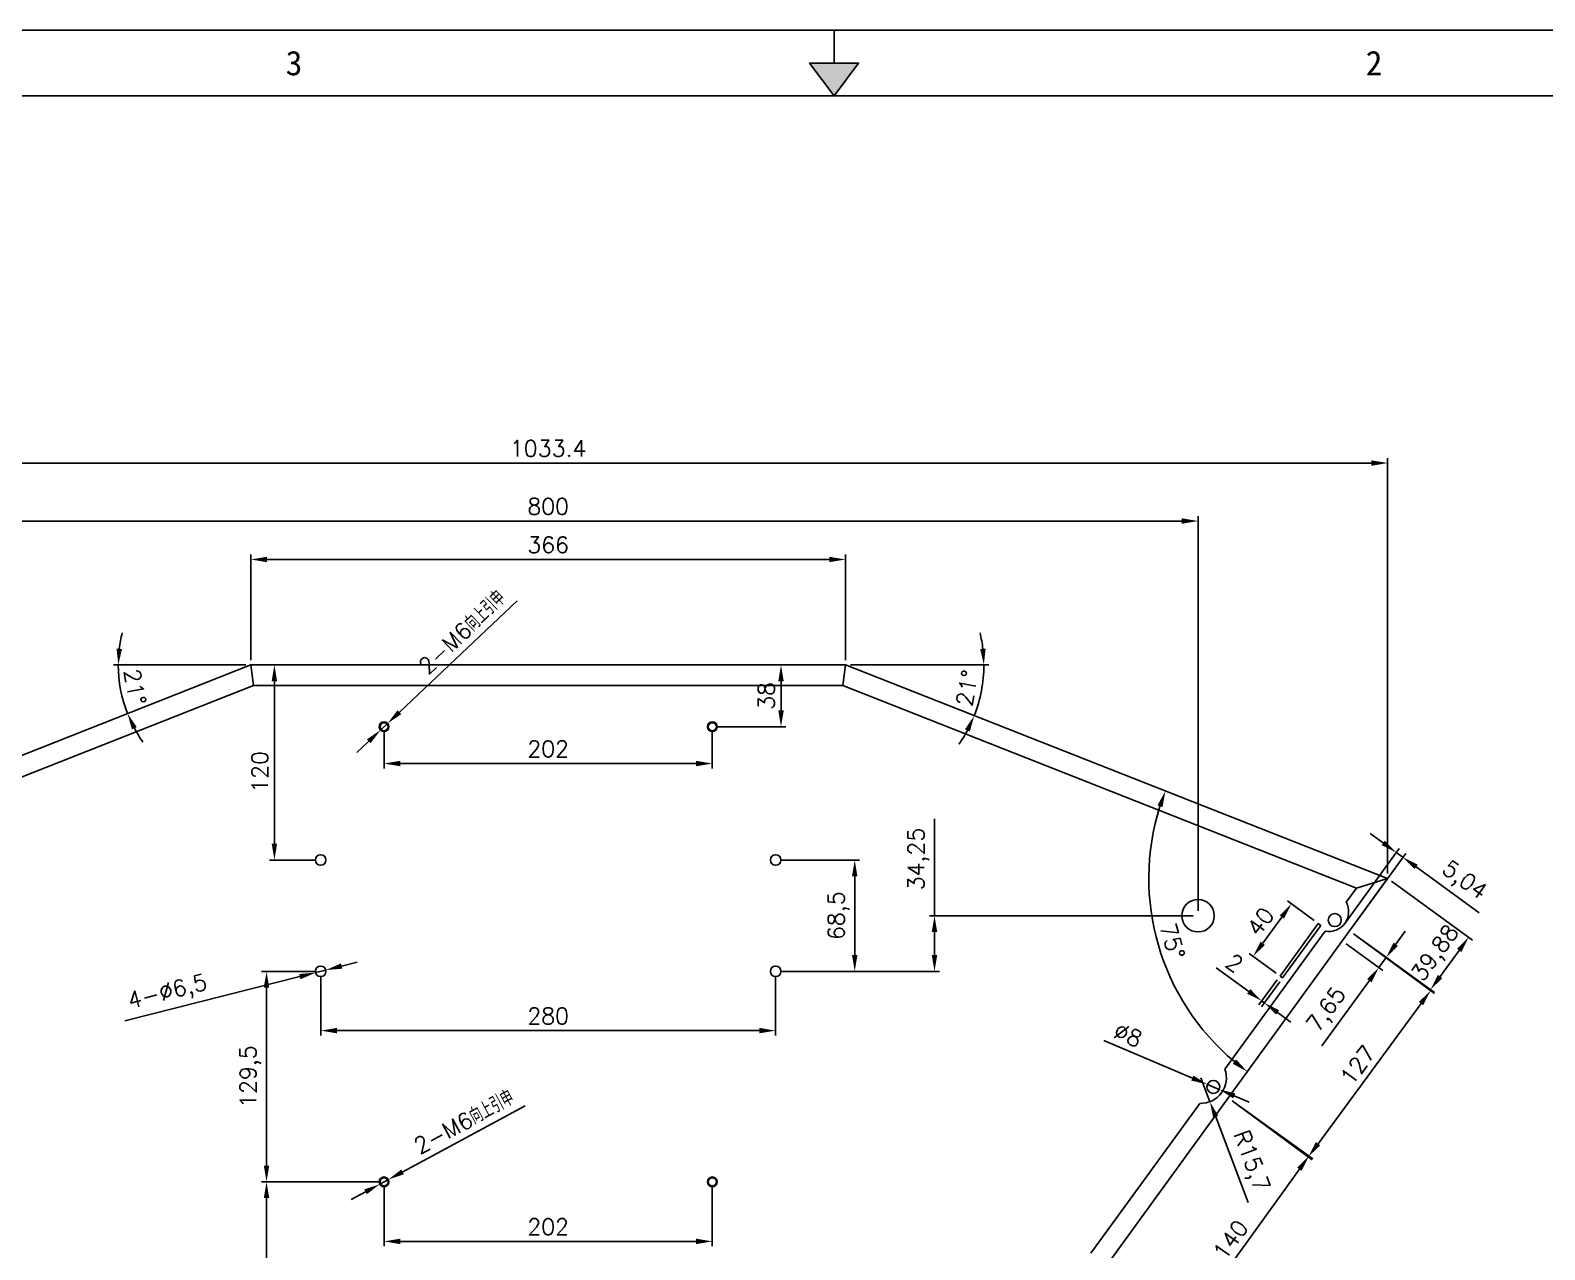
# Model space of a CAD drawing. Header units: millimetres. Extents: x -43476 to -13830, y -16942 to 55335.
# Drawn here: x -33841 to -32909, y 29398 to 30148 of the extents above; entities that cross this region are included whole.
import ezdxf
from ezdxf.enums import TextEntityAlignment as Align

# ---------------------------------------------------------------- set-up
doc = ezdxf.new("R2010")
doc.units = ezdxf.units.MM
doc.linetypes.add('DOT', pattern=[0.25, 0, -0.25])
doc.layers.add('dim', color=2, linetype='Continuous', lineweight=9)
doc.layers.add('print', color=30, linetype='Continuous')
doc.styles.add('Dartop', font='')
doc.styles.get("Standard").update_dxf_attribs({"font": 'txt', "bigfont": 'gbcbig.shx'})
doc.styles.get('Dartop').set_extended_font_data('FangSong_GB2312')
doc.dimstyles.new('2-small', dxfattribs={"dimtxt": 10, "dimasz": 10, "dimexe": 3, "dimexo": 3, "dimgap": 4, "dimtad": 1, "dimtxsty": 'Standard', "dimcen": 5, "dimadec": 0, "dimazin": 0, "dimtfac": 1, "dimtmove": 0, "dimatfit": 3, "dimfxl": 0, "dimarcsym": 0})

# ---------------------------------------------------------------- blocks, each defined once
blk = doc.blocks.new('*U6')
at = {"color": 254, "linetype": 'Continuous'}
for points in [[(17, 21.667), (17.188, 21.75), (16.812, 21.75)], [(17, 21.667), (16.812, 21.75), (17, 21.5)], [(17, 21.667), (17, 21.5), (17.188, 21.75)]]:
    blk.add_solid(points, dxfattribs=at)
blk = doc.blocks.new('*D142')
at = {"layer": 'Defpoints', "color": 0, "transparency": 16777216}
for p in [(-33339.51, 29822.76), (-33705.51, 29757.84), (-33339.51, 29757.84)]:
    blk.add_point(p, dxfattribs=at)
at = {"layer": 'dim', "color": 0, "lineweight": -2, "transparency": 16777216}
for p, q in [((-33705.51, 29760.84), (-33705.51, 29825.76)), ((-33695.51, 29822.76), (-33349.51, 29822.76)), ((-33339.51, 29760.84), (-33339.51, 29825.76))]:
    blk.add_line(p, q, dxfattribs=at)
at = {"layer": 'dim', "color": 0, "transparency": 16777216}
for points in [[(-33695.51, 29824.42), (-33695.51, 29821.09), (-33705.51, 29822.76)], [(-33349.51, 29824.42), (-33349.51, 29821.09), (-33339.51, 29822.76)]]:
    blk.add_solid(points, dxfattribs=at)
at = {"layer": 'dim', "color": 0, "transparency": 16777216, "insert": (-33522.51, 29831.76), "char_height": 10, "attachment_point": 5}
blk.add_mtext('366', dxfattribs=at)
blk = doc.blocks.new('*D144')
at = {"layer": 'Defpoints', "color": 0}
for p in [(-33662.51, 29569.34), (-33382.51, 29569.34), (-33382.51, 29532.88)]:
    blk.add_point(p, dxfattribs=at)
at = {"layer": 'dim', "color": 0, "lineweight": -2}
for p, q in [((-33662.51, 29566.34), (-33662.51, 29529.88)), ((-33382.51, 29566.34), (-33382.51, 29529.88)), ((-33652.51, 29532.88), (-33392.51, 29532.88))]:
    blk.add_line(p, q, dxfattribs=at)
at = {"layer": 'dim', "color": 0}
for points in [[(-33652.51, 29534.55), (-33652.51, 29531.21), (-33662.51, 29532.88)], [(-33392.51, 29534.55), (-33392.51, 29531.21), (-33382.51, 29532.88)]]:
    blk.add_solid(points, dxfattribs=at)
at = {"layer": 'dim', "color": 0, "insert": (-33522.51, 29541.88), "char_height": 10, "attachment_point": 5}
blk.add_mtext('280', dxfattribs=at)
blk = doc.blocks.new('*D145')
at = {"layer": 'Defpoints', "color": 0, "transparency": 16777216}
for p in [(-33623.51, 29719.84), (-33421.51, 29719.84), (-33421.51, 29697.2)]:
    blk.add_point(p, dxfattribs=at)
at = {"layer": 'dim', "color": 0, "lineweight": -2, "transparency": 16777216}
for p, q in [((-33623.51, 29716.84), (-33623.51, 29694.2)), ((-33421.51, 29716.84), (-33421.51, 29694.2)), ((-33613.51, 29697.2), (-33431.51, 29697.2))]:
    blk.add_line(p, q, dxfattribs=at)
at = {"layer": 'dim', "color": 0, "transparency": 16777216}
for points in [[(-33613.51, 29698.86), (-33613.51, 29695.53), (-33623.51, 29697.2)], [(-33431.51, 29698.86), (-33431.51, 29695.53), (-33421.51, 29697.2)]]:
    blk.add_solid(points, dxfattribs=at)
at = {"layer": 'dim', "color": 0, "transparency": 16777216, "insert": (-33522.51, 29706.2), "char_height": 10, "attachment_point": 5}
blk.add_mtext('202', dxfattribs=at)
blk = doc.blocks.new('*D146')
at = {"layer": 'Defpoints', "color": 0, "transparency": 16777216}
for p in [(-33623.51, 29439.84), (-33421.51, 29439.84), (-33421.51, 29403.22)]:
    blk.add_point(p, dxfattribs=at)
at = {"layer": 'dim', "color": 0, "lineweight": -2, "transparency": 16777216}
for p, q in [((-33623.51, 29436.84), (-33623.51, 29400.22)), ((-33421.51, 29436.84), (-33421.51, 29400.22)), ((-33613.51, 29403.22), (-33431.51, 29403.22))]:
    blk.add_line(p, q, dxfattribs=at)
at = {"layer": 'dim', "color": 0, "transparency": 16777216}
for points in [[(-33613.51, 29404.89), (-33613.51, 29401.56), (-33623.51, 29403.22)], [(-33431.51, 29404.89), (-33431.51, 29401.56), (-33421.51, 29403.22)]]:
    blk.add_solid(points, dxfattribs=at)
at = {"layer": 'dim', "color": 0, "transparency": 16777216, "insert": (-33522.51, 29412.22), "char_height": 10, "attachment_point": 5}
blk.add_mtext('202', dxfattribs=at)
blk = doc.blocks.new('*D150')
at = {"layer": 'Defpoints', "color": 0, "transparency": 16777216}
for p in [(-33522.51, 29757.84), (-33379.2, 29757.84), (-33421.51, 29719.84)]:
    blk.add_point(p, dxfattribs=at)
at = {"layer": 'dim', "color": 0, "lineweight": -2, "transparency": 16777216}
for p, q in [((-33519.51, 29757.84), (-33376.2, 29757.84)), ((-33379.2, 29729.84), (-33379.2, 29747.84)), ((-33418.51, 29719.84), (-33376.2, 29719.84))]:
    blk.add_line(p, q, dxfattribs=at)
at = {"layer": 'dim', "color": 0, "transparency": 16777216}
for points in [[(-33380.86, 29747.84), (-33377.53, 29747.84), (-33379.2, 29757.84)], [(-33380.86, 29729.84), (-33377.53, 29729.84), (-33379.2, 29719.84)]]:
    blk.add_solid(points, dxfattribs=at)
at = {"layer": 'dim', "color": 0, "transparency": 16777216, "insert": (-33388.2, 29738.84), "char_height": 10, "attachment_point": 5, "rotation": 90}
blk.add_mtext('38', dxfattribs=at)
blk = doc.blocks.new('*D151')
at = {"layer": 'Defpoints', "color": 0}
for p in [(-33382.51, 29637.84), (-33382.51, 29569.34), (-33333.84, 29569.34)]:
    blk.add_point(p, dxfattribs=at)
at = {"layer": 'dim', "color": 0, "lineweight": -2}
for p, q in [((-33379.51, 29637.84), (-33330.84, 29637.84)), ((-33333.84, 29627.84), (-33333.84, 29579.34)), ((-33379.51, 29569.34), (-33330.84, 29569.34))]:
    blk.add_line(p, q, dxfattribs=at)
at = {"layer": 'dim', "color": 0}
for points in [[(-33335.5, 29627.84), (-33332.17, 29627.84), (-33333.84, 29637.84)], [(-33335.5, 29579.34), (-33332.17, 29579.34), (-33333.84, 29569.34)]]:
    blk.add_solid(points, dxfattribs=at)
at = {"layer": 'dim', "color": 0, "insert": (-33343.67, 29603.59), "char_height": 10, "attachment_point": 5, "rotation": 90}
blk.add_mtext('68,5', dxfattribs=at)
blk = doc.blocks.new('*D152')
at = {"layer": 'Defpoints', "color": 0}
for p in [(-33691, 29757.84), (-33522.51, 29757.84), (-33662.51, 29637.84)]:
    blk.add_point(p, dxfattribs=at)
at = {"layer": 'dim', "color": 0, "lineweight": -2}
for p, q in [((-33525.51, 29757.84), (-33694, 29757.84)), ((-33691, 29647.84), (-33691, 29747.84)), ((-33665.51, 29637.84), (-33694, 29637.84))]:
    blk.add_line(p, q, dxfattribs=at)
at = {"layer": 'dim', "color": 0}
for points in [[(-33692.67, 29747.84), (-33689.34, 29747.84), (-33691, 29757.84)], [(-33692.67, 29647.84), (-33689.34, 29647.84), (-33691, 29637.84)]]:
    blk.add_solid(points, dxfattribs=at)
at = {"layer": 'dim', "color": 0, "insert": (-33700, 29692.09), "char_height": 10, "attachment_point": 5, "rotation": 90}
blk.add_mtext('120', dxfattribs=at)
blk = doc.blocks.new('*D153')
at = {"layer": 'Defpoints', "color": 0}
for p in [(-33695.86, 29569.34), (-33662.51, 29569.34), (-33623.51, 29439.84)]:
    blk.add_point(p, dxfattribs=at)
at = {"layer": 'dim', "color": 0, "lineweight": -2}
for p, q in [((-33665.51, 29569.34), (-33698.86, 29569.34)), ((-33695.86, 29449.84), (-33695.86, 29559.34)), ((-33626.51, 29439.84), (-33698.86, 29439.84))]:
    blk.add_line(p, q, dxfattribs=at)
at = {"layer": 'dim', "color": 0}
for points in [[(-33697.53, 29559.34), (-33694.2, 29559.34), (-33695.86, 29569.34)], [(-33697.53, 29449.84), (-33694.2, 29449.84), (-33695.86, 29439.84)]]:
    blk.add_solid(points, dxfattribs=at)
at = {"layer": 'dim', "color": 0, "insert": (-33705.7, 29504.59), "char_height": 10, "attachment_point": 5, "rotation": 90}
blk.add_mtext('129,5', dxfattribs=at)
blk = doc.blocks.new('*D154')
at = {"layer": 'Defpoints', "color": 0}
for p in [(-33695.86, 29439.84), (-33623.51, 29439.84), (-33695.86, 29263.09)]:
    blk.add_point(p, dxfattribs=at)
at = {"layer": 'dim', "color": 0, "lineweight": -2}
for p, q in [((-33626.51, 29439.84), (-33698.86, 29439.84)), ((-33695.86, 29273.09), (-33695.86, 29429.84))]:
    blk.add_line(p, q, dxfattribs=at)
at = {"layer": 'dim', "color": 0}
for points in [[(-33697.53, 29429.84), (-33694.2, 29429.84), (-33695.86, 29439.84)], [(-33697.53, 29273.09), (-33694.2, 29273.09), (-33695.86, 29263.09)]]:
    blk.add_solid(points, dxfattribs=at)
at = {"layer": 'dim', "color": 0, "insert": (-33705.7, 29351.47), "char_height": 10, "attachment_point": 5, "rotation": 90}
blk.add_mtext('176,75', dxfattribs=at)
blk = doc.blocks.new('*D159')
at = {"layer": 'Defpoints', "color": 0, "transparency": 16777216}
for p in [(-33625.69, 29717.78), (-33621.33, 29721.91)]:
    blk.add_point(p, dxfattribs=at)
at = {"layer": 'dim', "color": 0, "lineweight": -2, "transparency": 16777216}
for p, q in [((-33541.56, 29797.37), (-33614.06, 29728.78)), ((-33625.69, 29717.78), (-33621.33, 29721.91)), ((-33632.95, 29710.91), (-33640.22, 29704.04))]:
    blk.add_line(p, q, dxfattribs=at)
at = {"layer": 'dim', "color": 0, "transparency": 16777216}
for points in [[(-33615.21, 29729.99), (-33612.92, 29727.57), (-33621.33, 29721.91)], [(-33634.1, 29712.12), (-33631.81, 29709.7), (-33625.69, 29717.78)]]:
    blk.add_solid(points, dxfattribs=at)
at = {"layer": 'dim', "color": 0, "transparency": 16777216, "insert": (-33575.43, 29778.1), "char_height": 10, "attachment_point": 5, "rotation": 43.41129}
blk.add_mtext('2-M6向上引申', dxfattribs=at)
blk = doc.blocks.new('*D160')
at = {"layer": 'Defpoints', "color": 0}
for p in [(-33665.66, 29568.55), (-33659.36, 29570.14)]:
    blk.add_point(p, dxfattribs=at)
at = {"layer": 'dim', "color": 0, "lineweight": -2}
for p, q in [((-33659.36, 29570.14), (-33665.66, 29568.55)), ((-33649.66, 29572.59), (-33639.97, 29575.04)), ((-33783.06, 29538.87), (-33675.35, 29566.1))]:
    blk.add_line(p, q, dxfattribs=at)
at = {"layer": 'dim', "color": 0}
for points in [[(-33675.76, 29567.71), (-33674.94, 29564.48), (-33665.66, 29568.55)], [(-33650.07, 29574.21), (-33649.25, 29570.98), (-33659.36, 29570.14)]]:
    blk.add_solid(points, dxfattribs=at)
at = {"layer": 'dim', "color": 0, "insert": (-33756.54, 29555.72), "char_height": 10, "attachment_point": 5, "rotation": 14.18563}
blk.add_mtext('4-∅6,5', dxfattribs=at)
blk = doc.blocks.new('*D162')
at = {"layer": 'Defpoints', "color": 0, "transparency": 16777216}
for p in [(-33626.15, 29438.42), (-33620.87, 29441.27)]:
    blk.add_point(p, dxfattribs=at)
at = {"layer": 'dim', "color": 0, "lineweight": -2, "transparency": 16777216}
for p, q in [((-33536.63, 29486.65), (-33612.06, 29446.01)), ((-33626.15, 29438.42), (-33620.87, 29441.27)), ((-33634.95, 29433.68), (-33643.76, 29428.94))]:
    blk.add_line(p, q, dxfattribs=at)
at = {"layer": 'dim', "color": 0, "transparency": 16777216}
for points in [[(-33612.85, 29447.48), (-33611.27, 29444.54), (-33620.87, 29441.27)], [(-33635.74, 29435.15), (-33634.16, 29432.21), (-33626.15, 29438.42)]]:
    blk.add_solid(points, dxfattribs=at)
at = {"layer": 'dim', "color": 0, "transparency": 16777216, "insert": (-33574.34, 29476.87), "char_height": 10, "attachment_point": 5, "rotation": 28.31106}
blk.add_mtext('2-M6向上引申', dxfattribs=at)
blk = doc.blocks.new('*D360')
at = {"layer": 'Defpoints', "color": 0}
for p in [(-33005.83, 29626.56), (-33029.27, 29594.29), (-32955.97, 29590.34)]:
    blk.add_point(p, dxfattribs=at)
at = {"layer": 'dim', "color": 0, "lineweight": -2}
for p, q in [((-33003.4, 29624.79), (-32953.55, 29588.57)), ((-33026.84, 29592.53), (-32976.99, 29556.31)), ((-32973.54, 29566.16), (-32961.85, 29582.25))]:
    blk.add_line(p, q, dxfattribs=at)
at = {"layer": 'dim', "color": 0}
for points in [[(-32963.2, 29583.23), (-32960.5, 29581.27), (-32955.97, 29590.34)], [(-32974.89, 29567.14), (-32972.19, 29565.18), (-32979.42, 29558.07)]]:
    blk.add_solid(points, dxfattribs=at)
at = {"layer": 'dim', "color": 0, "insert": (-32975.65, 29579.98), "char_height": 10, "attachment_point": 5, "rotation": 54}
blk.add_mtext('39,88', dxfattribs=at)
blk = doc.blocks.new('*D354')
at = {"layer": 'Defpoints', "color": 0}
for p in [(-33028.65, 29593.84), (-32979.34, 29557.56), (-33103.92, 29491.55)]:
    blk.add_point(p, dxfattribs=at)
at = {"layer": 'dim', "color": 0, "lineweight": -2}
for p, q in [((-33026.23, 29592.07), (-32976.92, 29555.78)), ((-33048.68, 29463.32), (-32985.26, 29549.51)), ((-33101.5, 29489.77), (-33052.19, 29453.49))]:
    blk.add_line(p, q, dxfattribs=at)
at = {"layer": 'dim', "color": 0}
for points in [[(-32986.61, 29550.49), (-32983.92, 29548.52), (-32979.34, 29557.56)], [(-33050.02, 29464.31), (-33047.33, 29462.33), (-33054.6, 29455.26)]]:
    blk.add_solid(points, dxfattribs=at)
at = {"layer": 'dim', "color": 0, "insert": (-33024.22, 29511.75), "char_height": 10, "attachment_point": 5, "rotation": 53.65594}
blk.add_mtext('127', dxfattribs=at)
blk = doc.blocks.new('*D355')
at = {"layer": 'Defpoints', "color": 0}
for p in [(-33103.92, 29491.55), (-33185.83, 29378.01), (-33136.18, 29342.19)]:
    blk.add_point(p, dxfattribs=at)
at = {"layer": 'dim', "color": 0, "lineweight": -2}
for p, q in [((-33101.48, 29489.79), (-33051.83, 29453.97)), ((-33060.12, 29447.61), (-33130.33, 29350.3)), ((-33183.4, 29376.26), (-33133.75, 29340.43))]:
    blk.add_line(p, q, dxfattribs=at)
at = {"layer": 'dim', "color": 0}
for points in [[(-33061.47, 29448.59), (-33058.77, 29446.64), (-33054.27, 29455.72)], [(-33131.68, 29351.27), (-33128.98, 29349.32), (-33136.18, 29342.19)]]:
    blk.add_solid(points, dxfattribs=at)
at = {"layer": 'dim', "color": 0, "insert": (-33102.52, 29404.22), "char_height": 10, "attachment_point": 5, "rotation": 54.18968}
blk.add_mtext('140', dxfattribs=at)
blk = doc.blocks.new('*D356')
at = {"layer": 'Defpoints', "color": 0}
for p in [(-33033.77, 29588.1), (-33029.27, 29594.29), (-33011.21, 29571.72)]:
    blk.add_point(p, dxfattribs=at)
at = {"layer": 'dim', "color": 0, "lineweight": -2}
for p, q in [((-33031.34, 29586.34), (-33008.79, 29569.95)), ((-33026.84, 29592.53), (-33004.29, 29576.14)), ((-33000.84, 29586), (-32994.96, 29594.09)), ((-33006.72, 29577.91), (-33011.21, 29571.72)), ((-33017.09, 29563.63), (-33046.28, 29523.44))]:
    blk.add_line(p, q, dxfattribs=at)
at = {"layer": 'dim', "color": 0}
for points in [[(-33002.19, 29586.98), (-32999.49, 29585.02), (-33006.72, 29577.91)], [(-33018.44, 29564.61), (-33015.74, 29562.65), (-33011.21, 29571.72)]]:
    blk.add_solid(points, dxfattribs=at)
at = {"layer": 'dim', "color": 0, "insert": (-33042.58, 29545.27), "char_height": 10, "attachment_point": 5, "rotation": 54}
blk.add_mtext('7,65', dxfattribs=at)
blk = doc.blocks.new('*D361')
at = {"layer": 'Defpoints', "color": 0}
for p in [(-33048.53, 29598.83), (-33088.62, 29578.54), (-33072.07, 29566.49)]:
    blk.add_point(p, dxfattribs=at)
at = {"layer": 'dim', "color": 0, "lineweight": -2}
for p, q in [((-33050.95, 29600.59), (-33067.5, 29612.64)), ((-33070.96, 29602.79), (-33082.73, 29586.62)), ((-33074.5, 29568.26), (-33091.04, 29580.31))]:
    blk.add_line(p, q, dxfattribs=at)
at = {"layer": 'dim', "color": 0}
for points in [[(-33072.31, 29603.77), (-33069.61, 29601.81), (-33065.07, 29610.87)], [(-33084.08, 29587.6), (-33081.38, 29585.64), (-33088.62, 29578.54)]]:
    blk.add_solid(points, dxfattribs=at)
at = {"layer": 'dim', "color": 0, "insert": (-33084.12, 29600.01), "char_height": 10, "attachment_point": 5, "rotation": 53.9358}
blk.add_mtext('40', dxfattribs=at)
blk = doc.blocks.new('*D359')
at = {"layer": 'Defpoints', "color": 0}
for p in [(-33000.48, 29642.49), (-33033.34, 29597.25), (-33029.27, 29594.29)]:
    blk.add_point(p, dxfattribs=at)
at = {"layer": 'dim', "color": 0, "lineweight": -2}
for p, q in [((-33008.57, 29648.37), (-33016.66, 29654.25)), ((-33031.58, 29599.68), (-32998.71, 29644.92)), ((-33027.5, 29596.72), (-32994.64, 29641.96)), ((-33000.48, 29642.49), (-32996.4, 29639.53)), ((-32988.31, 29633.65), (-32949.48, 29605.44))]:
    blk.add_line(p, q, dxfattribs=at)
at = {"layer": 'dim', "color": 0}
for points in [[(-33007.59, 29649.72), (-33009.55, 29647.02), (-33000.48, 29642.49)], [(-32987.33, 29635), (-32989.29, 29632.3), (-32996.4, 29639.53)]]:
    blk.add_solid(points, dxfattribs=at)
at = {"layer": 'dim', "color": 0, "insert": (-32959.07, 29624.56), "char_height": 10, "attachment_point": 5, "rotation": 324}
blk.add_mtext('5,04', dxfattribs=at)
blk = doc.blocks.new('*D363')
at = {"layer": 'Defpoints', "color": 0}
for p in [(-33072.07, 29566.49), (-33070.46, 29565.32), (-33083.25, 29551.11)]:
    blk.add_point(p, dxfattribs=at)
at = {"layer": 'dim', "color": 0, "lineweight": -2}
for p, q in [((-33091.34, 29556.99), (-33111.29, 29571.49)), ((-33073.84, 29564.06), (-33085.01, 29548.69)), ((-33072.22, 29562.89), (-33083.39, 29547.51)), ((-33081.63, 29549.94), (-33083.25, 29551.11)), ((-33073.54, 29544.06), (-33065.45, 29538.18))]:
    blk.add_line(p, q, dxfattribs=at)
at = {"layer": 'dim', "color": 0}
for points in [[(-33090.36, 29558.34), (-33092.32, 29555.64), (-33083.25, 29551.11)], [(-33072.56, 29545.41), (-33074.52, 29542.71), (-33081.63, 29549.94)]]:
    blk.add_solid(points, dxfattribs=at)
at = {"layer": 'dim', "color": 0, "insert": (-33100.07, 29574.46), "char_height": 10, "attachment_point": 5, "rotation": 324}
blk.add_mtext('2', dxfattribs=at)
blk = doc.blocks.new('*D364')
at = {"layer": 'Defpoints', "color": 0}
for p in [(-33120.8, 29503.83), (-33115.21, 29489.16)]:
    blk.add_point(p, dxfattribs=at)
at = {"layer": 'dim', "color": 0, "lineweight": -2}
for p, q in [((-33120.8, 29503.83), (-33115.21, 29489.16)), ((-33091.6, 29427.18), (-33111.65, 29479.82))]:
    blk.add_line(p, q, dxfattribs=at)
at = {"layer": 'dim', "color": 0}
blk.add_solid([(-33110.09, 29480.41), (-33113.21, 29479.23), (-33115.21, 29489.16)], dxfattribs=at)
at = {"layer": 'dim', "color": 0, "insert": (-33090.65, 29452.32), "char_height": 10, "attachment_point": 5, "rotation": 290.85304}
blk.add_mtext('R15,7', dxfattribs=at)
blk = doc.blocks.new('*D365')
at = {"layer": 'Defpoints', "color": 0}
for p in [(-33116.8, 29499.8), (-33109.43, 29496.68)]:
    blk.add_point(p, dxfattribs=at)
at = {"layer": 'dim', "color": 0, "lineweight": -2}
for p, q in [((-33180.48, 29526.74), (-33126.01, 29503.7)), ((-33109.43, 29496.68), (-33116.8, 29499.8)), ((-33100.22, 29492.79), (-33091.02, 29488.89))]:
    blk.add_line(p, q, dxfattribs=at)
at = {"layer": 'dim', "color": 0}
for points in [[(-33125.36, 29505.23), (-33126.66, 29502.16), (-33116.8, 29499.8)], [(-33099.58, 29494.32), (-33100.87, 29491.25), (-33109.43, 29496.68)]]:
    blk.add_solid(points, dxfattribs=at)
at = {"layer": 'dim', "color": 0, "insert": (-33165.62, 29530.22), "char_height": 10, "attachment_point": 5, "rotation": 337.07069}
blk.add_mtext('∅8', dxfattribs=at)
blk = doc.blocks.new('*D366')
at = {"layer": 'Defpoints', "color": 0}
for p in [(-33122.51, 29846.41), (-33922.51, 29603.59), (-33122.51, 29603.59)]:
    blk.add_point(p, dxfattribs=at)
at = {"layer": 'dim', "color": 0, "lineweight": -2}
for p, q in [((-33922.51, 29606.59), (-33922.51, 29849.41)), ((-33912.51, 29846.41), (-33132.51, 29846.41)), ((-33122.51, 29606.59), (-33122.51, 29849.41))]:
    blk.add_line(p, q, dxfattribs=at)
at = {"layer": 'dim', "color": 0}
for points in [[(-33912.51, 29848.08), (-33912.51, 29844.74), (-33922.51, 29846.41)], [(-33132.51, 29848.08), (-33132.51, 29844.74), (-33122.51, 29846.41)]]:
    blk.add_solid(points, dxfattribs=at)
at = {"layer": 'dim', "color": 0, "insert": (-33522.51, 29855.41), "char_height": 10, "attachment_point": 5}
blk.add_mtext('800', dxfattribs=at)
blk = doc.blocks.new('*D367')
at = {"layer": 'Defpoints', "color": 0}
for p in [(-33005.83, 29882.06), (-34039.19, 29626.56), (-33005.83, 29626.56)]:
    blk.add_point(p, dxfattribs=at)
at = {"layer": 'dim', "color": 0, "lineweight": -2}
for p, q in [((-34039.19, 29629.56), (-34039.19, 29885.06)), ((-33005.83, 29629.56), (-33005.83, 29885.06)), ((-34029.19, 29882.06), (-33015.83, 29882.06))]:
    blk.add_line(p, q, dxfattribs=at)
at = {"layer": 'dim', "color": 0}
for points in [[(-34029.19, 29883.73), (-34029.19, 29880.4), (-34039.19, 29882.06)], [(-33015.83, 29883.73), (-33015.83, 29880.4), (-33005.83, 29882.06)]]:
    blk.add_solid(points, dxfattribs=at)
at = {"layer": 'dim', "color": 0, "insert": (-33522.51, 29891.06), "char_height": 10, "attachment_point": 5}
blk.add_mtext('1033.4', dxfattribs=at)
blk = doc.blocks.new('*D368')
at = {"layer": 'Defpoints', "color": 0}
for p in [(-33284.74, 29603.59), (-33122.51, 29603.59), (-33382.51, 29569.34)]:
    blk.add_point(p, dxfattribs=at)
at = {"layer": 'dim', "color": 0, "lineweight": -2}
for p, q in [((-33284.74, 29603.59), (-33284.74, 29663.26)), ((-33125.51, 29603.59), (-33287.74, 29603.59)), ((-33284.74, 29579.34), (-33284.74, 29593.59)), ((-33379.51, 29569.34), (-33281.74, 29569.34))]:
    blk.add_line(p, q, dxfattribs=at)
at = {"layer": 'dim', "color": 0}
for points in [[(-33286.4, 29593.59), (-33283.07, 29593.59), (-33284.74, 29603.59)], [(-33286.4, 29579.34), (-33283.07, 29579.34), (-33284.74, 29569.34)]]:
    blk.add_solid(points, dxfattribs=at)
at = {"layer": 'dim', "color": 0, "insert": (-33294.57, 29638.43), "char_height": 10, "attachment_point": 5, "rotation": 90}
blk.add_mtext('34,25', dxfattribs=at)
blk = doc.blocks.new('*D376')
at = {"layer": 'Defpoints', "color": 0}
for p in [(-33705.51, 29757.84), (-33705.51, 29757.84), (-33339.51, 29757.84), (-33786.46, 29747.68), (-34039.19, 29626.56)]:
    blk.add_point(p, dxfattribs=at)
at = {"layer": 'dim', "color": 0, "lineweight": -2}
blk.add_line((-33708.51, 29757.84), (-33790.09, 29757.84), dxfattribs=at)
for start, end in [(165.94603, 172.97302), (180, 201.4773), (208.50428, 215.53127)]:
    blk.add_arc((-33705.51, 29757.84), 81.59, start, end, dxfattribs=at)
at = {"layer": 'dim', "color": 0}
for points in [[(-33784.82, 29767.72), (-33788.15, 29767.93), (-33787.09, 29757.84)], [(-33778.72, 29718.2), (-33775.69, 29719.61), (-33781.43, 29727.97)]]:
    blk.add_solid(points, dxfattribs=at)
at = {"layer": 'dim', "color": 0, "insert": (-33776.82, 29744.32), "char_height": 10, "attachment_point": 5, "rotation": 280.73865}
blk.add_mtext('21°', dxfattribs=at)
blk = doc.blocks.new('*D377')
at = {"layer": 'Defpoints', "color": 0}
for p in [(-33705.51, 29757.84), (-34039.19, 29626.56), (-34039.19, 29626.56), (-33970.82, 29588.91), (-33615.67, 29043.63)]:
    blk.add_point(p, dxfattribs=at)
at = {"layer": 'dim', "color": 0, "lineweight": -2}
blk.add_arc((-34039.19, 29626.56), 78.04, 313.34656, 14.13074, dxfattribs=at)
at = {"layer": 'dim', "color": 0}
for points in [[(-33965.09, 29645.1), (-33961.92, 29646.12), (-33966.56, 29655.13)], [(-33984.55, 29568.52), (-33986.68, 29571.09), (-33993.31, 29563.42)]]:
    blk.add_solid(points, dxfattribs=at)
at = {"layer": 'dim', "color": 0, "insert": (-33972.91, 29607.22), "char_height": 10, "attachment_point": 5, "rotation": 73.73865}
blk.add_mtext('75°', dxfattribs=at)
blk = doc.blocks.new('*D378')
at = {"layer": 'Defpoints', "color": 0}
for p in [(-33705.51, 29757.84), (-33339.51, 29757.84), (-33339.51, 29757.84), (-33257, 29736.79), (-33005.83, 29626.56)]:
    blk.add_point(p, dxfattribs=at)
at = {"layer": 'dim', "color": 0, "lineweight": -2}
blk.add_line((-33336.51, 29757.84), (-33251.36, 29757.84), dxfattribs=at)
for start, end in [(6.73264, 13.46528), (338.5227, 0), (325.05742, 331.79006)]:
    blk.add_arc((-33339.51, 29757.84), 85.15, start, end, dxfattribs=at)
at = {"layer": 'dim', "color": 0}
for points in [[(-33253.28, 29767.92), (-33256.61, 29767.73), (-33254.36, 29757.84)], [(-33265.98, 29718.29), (-33262.96, 29716.89), (-33260.27, 29726.67)]]:
    blk.add_solid(points, dxfattribs=at)
at = {"layer": 'dim', "color": 0, "insert": (-33264.69, 29743.65), "char_height": 10, "attachment_point": 5, "rotation": 79.26135}
blk.add_mtext('21°', dxfattribs=at)
blk = doc.blocks.new('*D379')
at = {"layer": 'Defpoints', "color": 0}
for p in [(-33339.51, 29757.84), (-33005.83, 29626.56), (-33005.83, 29626.56), (-33152.5, 29617.12), (-33429.35, 29043.63)]:
    blk.add_point(p, dxfattribs=at)
at = {"layer": 'dim', "color": 0, "lineweight": -2}
blk.add_arc((-33005.83, 29626.56), 146.98, 162.42163, 230.10107, dxfattribs=at)
at = {"layer": 'dim', "color": 0}
for points in [[(-33147.52, 29671.5), (-33144.37, 29670.39), (-33142.6, 29680.37)], [(-33099.08, 29515.11), (-33101.13, 29512.48), (-33092.22, 29507.65)]]:
    blk.add_solid(points, dxfattribs=at)
at = {"layer": 'dim', "color": 0, "insert": (-33138.29, 29587.92), "char_height": 10, "attachment_point": 5, "rotation": 286.26135}
blk.add_mtext('75°', dxfattribs=at)

msp = doc.modelspace()

# ---------------------------------------------------------------- linework, layer by layer
at = {"color": 0, "linetype": 'DOT'}
msp.add_line((-34536.222, 30148.314), (-32017.05, 30148.314), dxfattribs=at)
at = {"color": 0}
for p, q in [((-33346.555, 30128.17), (-33346.555, 30148.314)), ((-34455.646, 30108.026), (-32057.338, 30108.026))]:
    msp.add_line(p, q, dxfattribs=at)
for p, q in [((-34039.187, 29626.557), (-33705.507, 29757.844)), ((-33705.507, 29757.844), (-33339.507, 29757.844)), ((-33703.881, 29745.144), (-33705.507, 29757.844)), ((-33341.133, 29745.144), (-33339.507, 29757.844)), ((-33005.827, 29626.557), (-33339.507, 29757.844)), ((-34020.022, 29620.442), (-33703.881, 29745.144)), ((-33703.881, 29745.144), (-33341.133, 29745.144)), ((-33024.992, 29620.442), (-33341.133, 29745.144)), ((-33429.345, 29043.633), (-33005.827, 29626.557)), ((-33024.992, 29620.442), (-33005.827, 29626.557)), ((-33031.268, 29611.824), (-33024.992, 29620.442)), ((-33072.075, 29566.492), (-33048.527, 29598.826)), ((-33070.457, 29565.316), (-33046.909, 29597.651)), ((-33048.527, 29598.826), (-33046.909, 29597.651)), ((-33106.032, 29509.162), (-33044.219, 29594.04)), ((-33072.075, 29566.492), (-33070.457, 29565.316)), ((-33188.449, 29395.992), (-33121.338, 29488.145))]:
    msp.add_line(p, q)
msp.add_lwpolyline([(-33346.555, 30108.026), (-33331.447, 30128.17), (-33361.663, 30128.17), (-33346.555, 30108.026)], close=True, dxfattribs=at)
for centre, radius in [((-33623.507, 29719.844), 3), ((-33623.507, 29719.844), 2.5), ((-33421.507, 29719.844), 3), ((-33421.507, 29719.844), 2.5), ((-33662.507, 29637.844), 3.25), ((-33382.507, 29637.844), 3.25), ((-33122.507, 29603.594), 10), ((-33038.355, 29600.903), 4), ((-33662.507, 29569.344), 3.25), ((-33382.507, 29569.344), 3.25), ((-33113.119, 29498.242), 4), ((-33623.507, 29439.844), 3), ((-33623.507, 29439.844), 2.5), ((-33421.507, 29439.844), 3), ((-33421.507, 29439.844), 2.5)]:
    msp.add_circle(centre, radius)
for centre, radius, start, end in [((-33042.043, 29606.062), 12.218, 259.737948, 28.133657), ((-33120.796, 29503.832), 15.696, 268.019828, 19.851777)]:
    msp.add_arc(centre, radius, start, end)
at = {"layer": 'print'}
msp.add_lwpolyline([(-34536.222, 30148.314), (-31976.761, 30148.314), (-31976.761, 28375.64), (-34536.222, 28375.64)], close=True, dxfattribs=at)

# ---------------------------------------------------------------- block references
at = {"color": 0, "linetype": 'Continuous', "xscale": 80.57610619627711, "yscale": 80.57610619687368, "zscale": 80.57610619687446}
msp.add_blockref('*U6', (-34716.349, 28375.64), dxfattribs=at)

# ---------------------------------------------------------------- texts
at = {"color": 0, "style": 'Dartop'}
for s, p in [('3', (-33678.932, 30128.17)), ('2', (-33014.179, 30128.17))]:
    msp.add_text(s, height=15.108, dxfattribs=at).set_placement(p, align=Align.MIDDLE_CENTER)

# ---------------------------------------------------------------- dimensions: what is measured, and where the dimension line sits
at = {"layer": 'dim'}
dim = msp.add_linear_dim(base=(-33005.827, 29882.063), p1=(-34039.187, 29626.557), p2=(-33005.827, 29626.557), text='1033.4', dimstyle='2-small', override={"dimpost": '\\X'}, dxfattribs=at)
dim.commit()
dim.dimension.update_dxf_attribs({"geometry": '*D367', "text_midpoint": (-33522.507, 29891.063)})
for base, p1, p2, picture, middle in [((-33122.507, 29846.41), (-33922.507, 29603.594), (-33122.507, 29603.594), '*D366', (-33522.507, 29855.41)), ((-33339.507, 29822.755), (-33705.507, 29757.844), (-33339.507, 29757.844), '*D142', (-33522.507, 29831.755)), ((-33421.507, 29697.196), (-33623.507, 29719.844), (-33421.507, 29719.844), '*D145', (-33522.507, 29706.196)), ((-33382.507, 29532.879), (-33662.507, 29569.344), (-33382.507, 29569.344), '*D144', (-33522.507, 29541.879)), ((-33421.507, 29403.223), (-33623.507, 29439.844), (-33421.507, 29439.844), '*D146', (-33522.507, 29412.223))]:
    dim = msp.add_linear_dim(base=base, p1=p1, p2=p2, dimstyle='2-small', override={"dimpost": '\\X'}, dxfattribs=at)
    dim.commit()
    dim.dimension.update_dxf_attribs({"geometry": picture, "text_midpoint": middle})
for p1, p2, text, picture, middle in [((-33625.686, 29717.782), (-33621.328, 29721.906), '2-M6向上引申', '*D159', (-33569.053, 29771.359)), ((-33659.356, 29570.14), (-33665.658, 29568.548), '4-<>', '*D160', (-33754.134, 29546.183))]:
    dim = msp.add_diameter_dim_2p(p1=p1, p2=p2, text=text, dimstyle='2-small', override={"dimpost": '\\X'}, dxfattribs=at)
    dim.commit()
    dim.dimension.update_dxf_attribs({"geometry": picture, "text_midpoint": middle, "dimtype": 163})
for base, line1, line2, picture, middle in [((-33786.459, 29747.676), ((-33705.507, 29757.844), (-33339.507, 29757.844)), ((-34039.187, 29626.557), (-33705.507, 29757.844)), '*D376', (-33776.824, 29744.319)), ((-33257.002, 29736.786), ((-33005.827, 29626.557), (-33339.507, 29757.844)), ((-33705.507, 29757.844), (-33339.507, 29757.844)), '*D378', (-33264.69, 29743.655)), ((-33970.824, 29588.91), ((-34039.187, 29626.557), (-33705.507, 29757.844)), ((-33615.669, 29043.633), (-34039.187, 29626.557)), '*D377', (-33972.906, 29607.223)), ((-33152.504, 29617.118), ((-33005.827, 29626.557), (-33339.507, 29757.844)), ((-33429.345, 29043.633), (-33005.827, 29626.557)), '*D379', (-33138.288, 29587.919))]:
    dim = msp.add_angular_dim_2l(base=base, line1=line1, line2=line2, dimstyle='2-small', override={"dimpost": '\\X'}, dxfattribs=at)
    dim.commit()
    dim.dimension.update_dxf_attribs({"geometry": picture, "text_midpoint": middle})
for base, p1, p2, angle, picture, middle, dimtype in [((-33691.002, 29757.844), (-33662.507, 29637.844), (-33522.507, 29757.844), 90, '*D152', (-33691.002, 29692.094), 160), ((-33000.476, 29642.491), (-33029.268, 29594.292), (-33033.344, 29597.253), 144, '*D359', (-32964.849, 29616.607), 161), ((-32955.974, 29590.336), (-33029.268, 29594.292), (-33005.827, 29626.557), 54, '*D360', (-32967.695, 29574.204), 161)]:
    dim = msp.add_linear_dim(base=base, p1=p1, p2=p2, angle=angle, dimstyle='2-small', override={"dimpost": '\\X'}, dxfattribs=at)
    dim.commit()
    dim.dimension.update_dxf_attribs({"geometry": picture, "text_midpoint": middle, "dimtype": dimtype})
for base, p1, p2, picture, middle in [((-33379.196, 29757.844), (-33421.507, 29719.844), (-33522.507, 29757.844), '*D150', (-33388.196, 29738.844)), ((-33284.737, 29603.594), (-33382.507, 29569.344), (-33122.507, 29603.594), '*D368', (-33294.571, 29638.427)), ((-33333.836, 29569.344), (-33382.507, 29637.844), (-33382.507, 29569.344), '*D151', (-33343.669, 29603.594)), ((-33695.862, 29569.344), (-33623.507, 29439.844), (-33662.507, 29569.344), '*D153', (-33705.695, 29504.594)), ((-33695.862, 29439.844), (-33695.862, 29263.094), (-33623.507, 29439.844), '*D154', (-33705.695, 29351.469))]:
    dim = msp.add_linear_dim(base=base, p1=p1, p2=p2, angle=90, dimstyle='2-small', override={"dimpost": '\\X'}, dxfattribs=at)
    dim.commit()
    dim.dimension.update_dxf_attribs({"geometry": picture, "text_midpoint": middle})
for p1, p2, distance, picture, middle in [((-33048.527, 29598.826), (-33072.075, 29566.492), -20.466, '*D361', (-33084.12, 29600.005)), ((-33103.917, 29491.547), (-33028.651, 29593.844), -61.225, '*D354', (-33024.219, 29511.745)), ((-33029.268, 29594.292), (-33033.766, 29588.101), 27.877, '*D356', (-33042.582, 29545.27)), ((-33070.457, 29565.316), (-33072.075, 29566.492), 19.01, '*D363', (-33100.072, 29574.46)), ((-33103.917, 29491.547), (-33185.832, 29378.012), 61.225, '*D355', (-33102.522, 29404.223))]:
    dim = msp.add_aligned_dim(p1=p1, p2=p2, distance=distance, dimstyle='2-small', override={"dimpost": '\\X'}, dxfattribs=at)
    dim.commit()
    dim.dimension.update_dxf_attribs({"geometry": picture, "text_midpoint": middle})
dim = msp.add_diameter_dim_2p(p1=(-33109.435, 29496.684), p2=(-33116.803, 29499.8), dimstyle='2-small', override={"dimpost": '\\X'}, dxfattribs=at)
dim.commit()
dim.dimension.update_dxf_attribs({"geometry": '*D365', "text_midpoint": (-33169.123, 29521.933), "dimtype": 163})
dim = msp.add_diameter_dim_2p(p1=(-33626.148, 29438.421), p2=(-33620.866, 29441.267), text='2-M6向上引申', dimstyle='2-small', override={"dimpost": '\\X'}, dxfattribs=at)
dim.commit()
dim.dimension.update_dxf_attribs({"geometry": '*D162', "text_midpoint": (-33574.342, 29476.865)})
dim = msp.add_radius_dim(center=(-33120.796, 29503.832), mpoint=(-33115.208, 29489.164), dimstyle='2-small', override={"dimpost": '\\X'}, dxfattribs=at)
dim.commit()
dim.dimension.update_dxf_attribs({"geometry": '*D364', "text_midpoint": (-33090.653, 29452.325)})

doc.saveas('drawing.dxf')
